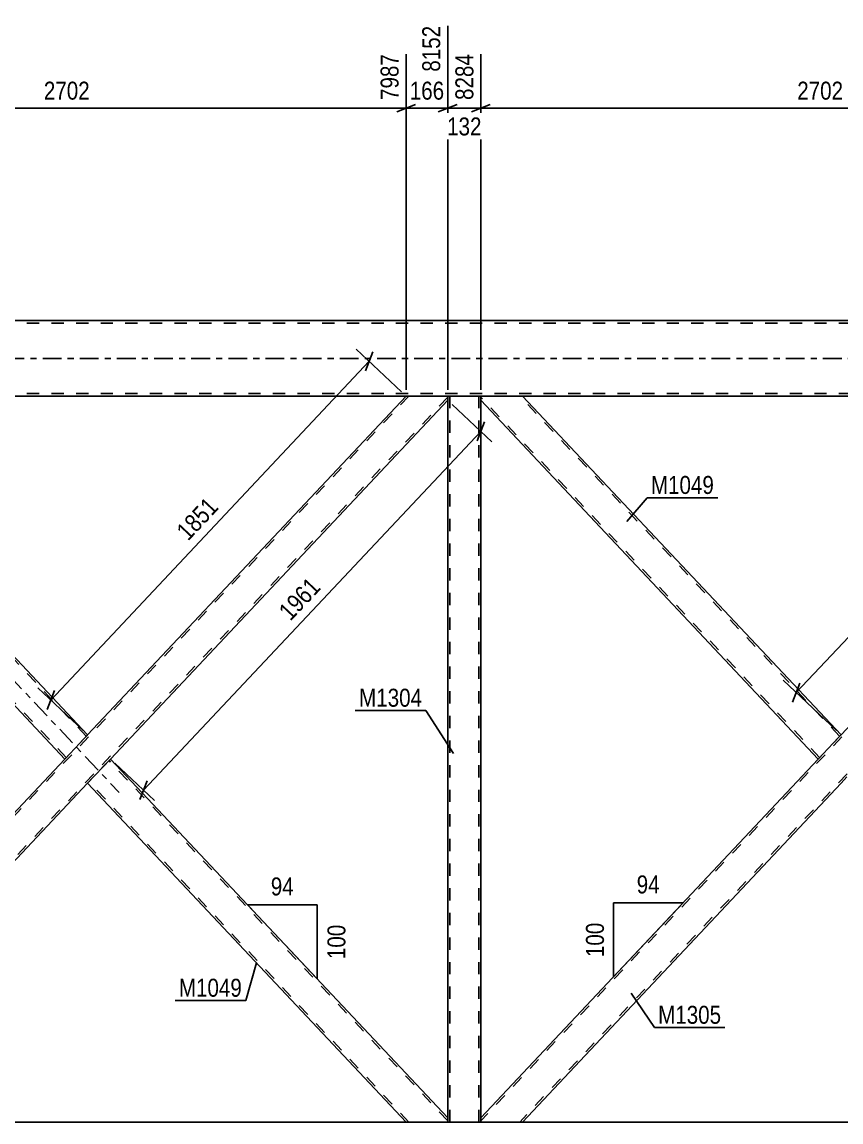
# Model space of a CAD drawing. Header units: millimetres. Extents: x 0 to 1189, y 0 to 841.
# Drawn here: x 296 to 426.5, y 558.5 to 733.6 of the extents above; entities that cross this region are included whole.
import ezdxf

# ---------------------------------------------------------------- set-up
doc = ezdxf.new("R2010")
doc.units = ezdxf.units.MM
doc.linetypes.add('DXK_LINE_DOT2', pattern=[3.9198, 1.9599, -1.9599])
doc.linetypes.add('DXK_LINE_DOT3', pattern=[5.9187, 2.979, -0.9799, 0.9799, -0.9799])
doc.styles.add('Arial Narrow', font='ARIALN.TTF', dxfattribs={"height": 0.2})

# ---------------------------------------------------------------- blocks, each defined once
blk = doc.blocks.new('Part-761554296-4804 - 4678')
at = {"color": 7, "linetype": 'DXK_LINE_DOT3'}
blk.add_line((245.25, 681.34), (311.5, 610.9), dxfattribs=at)
at = {"color": 7, "linetype": 'DXK_LINE_DOT2'}
for p, q in [((255.73, 674.05), (249.1, 674.05)), ((249.1, 673.57), (249.1, 674.05)), ((303.06, 616.49), (249.1, 673.86)), ((306.24, 619.87), (255.29, 674.05)), ((306.43, 620.07), (306.02, 619.64)), ((303.06, 616.49), (303.07, 616.51))]:
    blk.add_line(p, q, dxfattribs=at)
at = {"color": 2, "linetype": 'Continuous'}
for p, q in [((249.1, 673.39), (249.1, 673.57)), ((302.84, 616.25), (249.1, 673.39)), ((306.46, 620.11), (255.73, 674.05)), ((306.46, 620.11), (306.02, 619.64)), ((306.02, 619.64), (302.84, 616.25))]:
    blk.add_line(p, q, dxfattribs=at)
blk = doc.blocks.new('Part-761554296-4942 - 4678')
at = {"color": 7, "linetype": 'DXK_LINE_DOT2'}
for p, q in [((369.1, 674.05), (363.82, 674.05)), ((363.82, 673.39), (363.82, 674.05)), ((364.14, 558.45), (364.14, 674.05)), ((368.78, 558.45), (368.78, 674.05)), ((369.1, 673.39), (369.1, 674.05)), ((363.82, 558.45), (363.82, 559.12)), ((369.1, 558.45), (369.1, 559.12)), ((369.1, 558.45), (363.82, 558.45))]:
    blk.add_line(p, q, dxfattribs=at)
at = {"color": 2, "linetype": 'Continuous'}
for p, q in [((363.82, 559.12), (363.82, 673.39)), ((369.1, 559.12), (369.1, 673.39))]:
    blk.add_line(p, q, dxfattribs=at)
blk = doc.blocks.new('Part-761554296-4947 - 4678')
at = {"color": 7, "linetype": 'DXK_LINE_DOT2'}
for p, q in [((357.63, 674.05), (249.1, 558.65)), ((363.82, 673.86), (255.29, 558.45)), ((363.82, 674.05), (357.19, 674.05)), ((306.46, 620.11), (302.84, 616.25)), ((310.09, 616.25), (306.46, 612.4)), ((255.73, 558.45), (249.1, 558.45))]:
    blk.add_line(p, q, dxfattribs=at)
at = {"color": 2, "linetype": 'Continuous'}
for p, q in [((357.19, 674.05), (306.46, 620.11)), ((363.82, 673.39), (310.09, 616.25)), ((363.82, 673.39), (363.82, 674.05)), ((302.84, 616.25), (249.1, 559.12)), ((306.46, 612.4), (255.73, 558.45)), ((249.1, 558.45), (249.1, 559.12))]:
    blk.add_line(p, q, dxfattribs=at)
blk = doc.blocks.new('Part-761554296-5029 - 4678')
at = {"color": 2, "linetype": 'Continuous'}
for p, q in [((310.09, 616.25), (306.46, 612.4)), ((363.82, 559.12), (310.09, 616.25)), ((357.19, 558.45), (306.46, 612.4)), ((363.82, 558.45), (363.82, 559.12))]:
    blk.add_line(p, q, dxfattribs=at)
at = {"color": 7, "linetype": 'DXK_LINE_DOT2'}
for p, q in [((363.82, 558.65), (309.87, 616.02)), ((306.68, 612.63), (306.7, 612.65)), ((357.63, 558.45), (306.68, 612.63)), ((363.82, 558.45), (357.19, 558.45))]:
    blk.add_line(p, q, dxfattribs=at)
blk = doc.blocks.new('Part-761554296-5143 - 4678')
at = {"color": 7, "linetype": 'DXK_LINE_DOT2'}
for p, q in [((1094.46, 685.65), (115.82, 685.65)), ((1094.46, 674.45), (115.82, 674.45))]:
    blk.add_line(p, q, dxfattribs=at)
at = {"color": 2, "linetype": 'Continuous'}
for p, q in [((484.47, 686.05), (248.47, 686.05)), ((479.97, 674.05), (252.97, 674.05))]:
    blk.add_line(p, q, dxfattribs=at)
at = {"color": 7, "linetype": 'DXK_LINE_DOT3'}
blk.add_line((115.82, 680.05), (1094.46, 680.05), dxfattribs=at)
blk = doc.blocks.new('Part-761554296-5138 - 4678')
at = {"color": 7, "linetype": 'DXK_LINE_DOT2'}
blk.add_line((1045.46, 558.45), (235.94, 558.45), dxfattribs=at)
at = {"color": 2, "linetype": 'Continuous'}
blk.add_line((968.86, 558.45), (244.06, 558.45), dxfattribs=at)
blk = doc.blocks.new('Part-761554296-5155 - 4678')
at = {"color": 7, "linetype": 'DXK_LINE_DOT2'}
for p, q in [((477.63, 674.05), (369.1, 558.65)), ((483.82, 673.86), (375.29, 558.45)), ((483.82, 674.05), (477.19, 674.05)), ((483.82, 673.57), (483.82, 674.05)), ((426.46, 620.11), (422.84, 616.25)), ((430.09, 616.25), (426.46, 612.4)), ((375.73, 558.45), (369.1, 558.45))]:
    blk.add_line(p, q, dxfattribs=at)
at = {"color": 2, "linetype": 'Continuous'}
for p, q in [((477.19, 674.05), (426.46, 620.11)), ((483.82, 673.39), (430.09, 616.25)), ((483.82, 673.39), (483.82, 673.57)), ((422.84, 616.25), (369.1, 559.12)), ((426.46, 612.4), (375.73, 558.45)), ((369.1, 558.45), (369.1, 559.12))]:
    blk.add_line(p, q, dxfattribs=at)
blk = doc.blocks.new('Part-761554296-5160 - 4678')
at = {"color": 2, "linetype": 'Continuous'}
for p, q in [((369.1, 673.39), (369.1, 674.05)), ((422.84, 616.25), (369.1, 673.39)), ((426.46, 620.11), (375.73, 674.05)), ((426.46, 620.11), (426.02, 619.64)), ((426.02, 619.64), (422.84, 616.25))]:
    blk.add_line(p, q, dxfattribs=at)
at = {"color": 7, "linetype": 'DXK_LINE_DOT2'}
for p, q in [((375.73, 674.05), (369.1, 674.05)), ((423.06, 616.49), (369.1, 673.86)), ((426.24, 619.87), (375.29, 674.05)), ((426.43, 620.07), (426.02, 619.64)), ((423.06, 616.49), (423.07, 616.51))]:
    blk.add_line(p, q, dxfattribs=at)
blk = doc.blocks.new('AngleDimension-761554296-23584 - 4678')
at = {"color": 7, "linetype": 'Continuous'}
for p, q in [((332.59, 592.33), (331.92, 593.03)), ((343.02, 593.03), (331.92, 593.03)), ((343.02, 581.23), (331.92, 593.03)), ((343.02, 581.23), (343.02, 593.03))]:
    blk.add_line(p, q, dxfattribs=at)
at = {"color": 0}
for points in [[(339.9, 593.93), (339.9, 598.13), (335.04, 598.13), (335.04, 593.93)], [(348.12, 590.48), (343.92, 590.48), (343.92, 583.79), (348.12, 583.79)]]:
    blk.add_wipeout(points, dxfattribs=at)
at = {"color": 3, "style": 'Arial Narrow'}
blk.add_text('94', height=2.863, dxfattribs=at).set_placement((335.64, 594.53))
blk.add_text('100', height=2.863, rotation=90.0002, dxfattribs=at).set_placement((347.52, 584.39))
blk = doc.blocks.new('StraightDimension-761554296-21488 - 4678')
at = {"color": 7, "linetype": 'Continuous'}
for p, q in [((363.82, 675.05), (363.82, 733)), ((357.19, 675.05), (357.19, 728.5)), ((355.69, 719.29), (358.69, 720.49)), ((357.19, 719.89), (363.82, 719.89)), ((365.32, 720.49), (362.32, 719.29))]:
    blk.add_line(p, q, dxfattribs=at)
at = {"color": 0}
blk.add_wipeout([(363.85, 720.64), (363.85, 724.84), (357.17, 724.84), (357.17, 720.64)], dxfattribs=at)
at = {"color": 3, "style": 'Arial Narrow'}
blk.add_text('166', height=2.863, dxfattribs=at).set_placement((357.77, 721.24))
at = {"color": 0, "linetype": 'Continuous'}
blk.add_wipeout([(363.22, 733.6), (359.02, 733.6), (359.02, 725.09), (363.22, 725.09)], dxfattribs=at)
at = {"color": 3, "linetype": 'Continuous', "style": 'Arial Narrow'}
blk.add_text('8152', height=2.863, rotation=90.0002, dxfattribs=at).set_placement((362.62, 725.69))
blk = doc.blocks.new('AngleDimension-761554296-23599 - 4678')
at = {"color": 7, "linetype": 'Continuous'}
for p, q in [((390.2, 593.35), (401.3, 593.35)), ((390.2, 581.55), (401.3, 593.35)), ((390.2, 581.55), (390.2, 593.35)), ((401.3, 593.35), (401.3, 593.35))]:
    blk.add_line(p, q, dxfattribs=at)
at = {"color": 0}
for points in [[(398.18, 594.25), (398.18, 598.45), (393.32, 598.45), (393.32, 594.25)], [(389.3, 590.79), (385.1, 590.79), (385.1, 584.11), (389.3, 584.11)]]:
    blk.add_wipeout(points, dxfattribs=at)
at = {"color": 3, "style": 'Arial Narrow'}
blk.add_text('94', height=2.863, dxfattribs=at).set_placement((393.92, 594.85))
blk.add_text('100', height=2.863, rotation=90.0002, dxfattribs=at).set_placement((388.7, 584.71))
blk = doc.blocks.new('StraightDimension-761554296-21486 - 4678')
at = {"color": 7, "linetype": 'Continuous'}
for p, q in [((477.19, 675.05), (477.19, 730.33)), ((369.1, 675.05), (369.1, 728.5)), ((370.6, 720.49), (367.6, 719.29)), ((369.1, 719.89), (477.19, 719.89)), ((475.69, 719.29), (478.69, 720.49))]:
    blk.add_line(p, q, dxfattribs=at)
at = {"color": 0, "linetype": 'Continuous'}
blk.add_wipeout([(476.59, 730.93), (472.39, 730.93), (472.39, 720.59), (476.59, 720.59)], dxfattribs=at)
at = {"color": 0}
blk.add_wipeout([(427.4, 720.64), (427.4, 724.84), (418.89, 724.84), (418.89, 720.64)], dxfattribs=at)
at = {"color": 3, "linetype": 'Continuous', "style": 'Arial Narrow'}
blk.add_text('10987', height=2.863, rotation=90.0002, dxfattribs=at).set_placement((475.99, 721.19))
at = {"color": 3, "style": 'Arial Narrow'}
blk.add_text('2702', height=2.863, dxfattribs=at).set_placement((419.49, 721.24))
blk = doc.blocks.new('StraightDimension-761554296-5903 - 4678')
at = {"color": 7, "linetype": 'Continuous'}
for p, q in [((476.47, 674.74), (467.98, 682.72)), ((469.46, 679.27), (470.64, 682.27)), ((419.32, 626.82), (470.05, 680.77)), ((425.73, 620.79), (417.24, 628.78)), ((419.91, 628.33), (418.73, 625.32))]:
    blk.add_line(p, q, dxfattribs=at)
at = {"color": 0}
blk.add_wipeout([(447.06, 657.41), (444, 660.29), (438.17, 654.09), (441.22, 651.21)], dxfattribs=at)
at = {"color": 3, "style": 'Arial Narrow'}
blk.add_text('1851', height=2.863, rotation=46.7591, dxfattribs=at).set_placement((441.2, 652.06))
blk = doc.blocks.new('StraightDimension-761554296-5924 - 4678')
at = {"color": 7, "linetype": 'Continuous'}
for p, q in [((364.55, 672.71), (370.86, 666.77)), ((368.52, 666.91), (369.7, 669.92)), ((315.38, 611.28), (369.11, 668.42)), ((310.81, 615.57), (317.12, 609.64)), ((315.97, 612.78), (314.78, 609.78))]:
    blk.add_line(p, q, dxfattribs=at)
at = {"color": 0}
blk.add_wipeout([(344.61, 643.46), (341.55, 646.34), (335.72, 640.14), (338.78, 637.26)], dxfattribs=at)
at = {"color": 3, "style": 'Arial Narrow'}
blk.add_text('1961', height=2.863, rotation=46.7591, dxfattribs=at).set_placement((338.75, 638.11))
blk = doc.blocks.new('StraightDimension-761554296-5939 - 4678')
at = {"color": 7, "linetype": 'Continuous'}
for p, q in [((356.47, 674.74), (349.24, 681.53)), ((350.73, 678.08), (351.91, 681.08)), ((300.59, 625.63), (351.32, 679.58)), ((305.73, 620.79), (298.51, 627.59)), ((301.18, 627.14), (299.99, 624.13))]:
    blk.add_line(p, q, dxfattribs=at)
at = {"color": 0}
blk.add_wipeout([(328.32, 656.22), (325.26, 659.1), (319.43, 652.9), (322.49, 650.02)], dxfattribs=at)
at = {"color": 3, "style": 'Arial Narrow'}
blk.add_text('1851', height=2.863, rotation=46.7591, dxfattribs=at).set_placement((322.46, 650.87))
blk = doc.blocks.new('StraightDimension-761554296-21487 - 4678')
at = {"color": 7, "linetype": 'Continuous'}
for p, q in [((363.82, 675.05), (363.82, 733)), ((369.1, 675.05), (369.1, 728.5)), ((362.32, 719.29), (365.32, 720.49)), ((363.82, 719.89), (369.1, 719.89)), ((370.6, 720.49), (367.6, 719.29))]:
    blk.add_line(p, q, dxfattribs=at)
at = {"color": 0, "linetype": 'Continuous'}
blk.add_wipeout([(368.5, 729.1), (364.3, 729.1), (364.3, 720.59), (368.5, 720.59)], dxfattribs=at)
at = {"color": 0}
blk.add_wipeout([(369.8, 714.94), (369.8, 719.14), (363.12, 719.14), (363.12, 714.94)], dxfattribs=at)
at = {"color": 3, "linetype": 'Continuous', "style": 'Arial Narrow'}
blk.add_text('8284', height=2.863, rotation=90.0002, dxfattribs=at).set_placement((367.9, 721.19))
at = {"color": 3, "style": 'Arial Narrow'}
blk.add_text('132', height=2.863, dxfattribs=at).set_placement((363.72, 715.54))
blk = doc.blocks.new('StraightDimension-761554296-21489 - 4678')
at = {"color": 7, "linetype": 'Continuous'}
for p, q in [((249.1, 674.39), (249.1, 728.5)), ((357.19, 675.05), (357.19, 728.5)), ((250.6, 720.49), (247.6, 719.29)), ((249.1, 719.89), (357.19, 719.89)), ((355.69, 719.29), (358.69, 720.49))]:
    blk.add_line(p, q, dxfattribs=at)
at = {"color": 0, "linetype": 'Continuous'}
blk.add_wipeout([(356.59, 729.1), (352.39, 729.1), (352.39, 720.59), (356.59, 720.59)], dxfattribs=at)
at = {"color": 0}
blk.add_wipeout([(307.4, 720.64), (307.4, 724.84), (298.89, 724.84), (298.89, 720.64)], dxfattribs=at)
at = {"color": 3, "linetype": 'Continuous', "style": 'Arial Narrow'}
blk.add_text('7987', height=2.863, rotation=90.0002, dxfattribs=at).set_placement((355.99, 721.19))
at = {"color": 3, "style": 'Arial Narrow'}
blk.add_text('2702', height=2.863, dxfattribs=at).set_placement((299.49, 721.24))
blk = doc.blocks.new('Mark-761554296-4938 - 4678')
at = {"color": 0}
blk.add_wipeout([(359.75, 624.58), (359.75, 627.58), (349.7, 627.58), (349.7, 624.58)], dxfattribs=at)
blk.add_wipeout([(359.75, 624.58), (359.75, 627.58), (349.7, 627.58), (349.7, 624.58)], dxfattribs=at)
at = {"color": 30, "linetype": 'Continuous'}
for p in [(349.1, 623.98), (364.73, 617.15)]:
    blk.add_line(p, (360.35, 623.98), dxfattribs=at)
at = {"color": 3, "style": 'Arial Narrow'}
blk.add_text('M1304', height=2.863, dxfattribs=at).set_placement((349.7, 624.58))
blk = doc.blocks.new('Mark-761554296-5025 - 4678')
at = {"color": 0}
blk.add_wipeout([(331.04, 578.4), (331.04, 581.4), (320.99, 581.4), (320.99, 578.4)], dxfattribs=at)
blk.add_wipeout([(331.04, 578.4), (331.04, 581.4), (320.99, 581.4), (320.99, 578.4)], dxfattribs=at)
at = {"color": 30, "linetype": 'Continuous'}
for p in [(333.35, 583.81), (320.39, 577.8)]:
    blk.add_line(p, (331.64, 577.8), dxfattribs=at)
at = {"color": 3, "style": 'Arial Narrow'}
blk.add_text('M1049', height=2.863, dxfattribs=at).set_placement((320.99, 578.4))
blk = doc.blocks.new('Mark-761554296-5151 - 4678')
at = {"color": 0}
blk.add_wipeout([(407.38, 574.09), (407.38, 577.09), (397.33, 577.09), (397.33, 574.09)], dxfattribs=at)
blk.add_wipeout([(407.38, 574.09), (407.38, 577.09), (397.33, 577.09), (397.33, 574.09)], dxfattribs=at)
at = {"color": 30, "linetype": 'Continuous'}
for p, q in [((393.03, 578.96), (396.73, 573.49)), ((396.73, 573.49), (407.98, 573.49))]:
    blk.add_line(p, q, dxfattribs=at)
at = {"color": 3, "style": 'Arial Narrow'}
blk.add_text('M1305', height=2.863, dxfattribs=at).set_placement((397.33, 574.09))
blk = doc.blocks.new('Mark-761554296-5156 - 4678')
at = {"color": 0}
blk.add_wipeout([(406.23, 658.46), (406.23, 661.46), (396.18, 661.46), (396.18, 658.46)], dxfattribs=at)
blk.add_wipeout([(406.23, 658.46), (406.23, 661.46), (396.18, 661.46), (396.18, 658.46)], dxfattribs=at)
at = {"color": 30, "linetype": 'Continuous'}
for p, q in [((392.37, 654.07), (395.58, 657.86)), ((395.58, 657.86), (406.83, 657.86))]:
    blk.add_line(p, q, dxfattribs=at)
at = {"color": 3, "style": 'Arial Narrow'}
blk.add_text('M1049', height=2.863, dxfattribs=at).set_placement((396.18, 658.46))

msp = doc.modelspace()

# ---------------------------------------------------------------- block references
for name in ['Part-761554296-5143 - 4678', 'Part-761554296-4804 - 4678', 'Part-761554296-4947 - 4678', 'Part-761554296-4942 - 4678', 'Part-761554296-5155 - 4678', 'Part-761554296-5160 - 4678', 'Part-761554296-5029 - 4678', 'Part-761554296-5138 - 4678']:
    msp.add_blockref(name, (0, 0))

# ---------------------------------------------------------------- next in the draw order: block references
for name in ['StraightDimension-761554296-21488 - 4678', 'StraightDimension-761554296-21486 - 4678', 'StraightDimension-761554296-5924 - 4678', 'Mark-761554296-5156 - 4678', 'AngleDimension-761554296-23584 - 4678', 'AngleDimension-761554296-23599 - 4678', 'Mark-761554296-5151 - 4678']:
    msp.add_blockref(name, (0, 0))

# ---------------------------------------------------------------- next in the draw order: block references
for name in ['StraightDimension-761554296-21487 - 4678', 'StraightDimension-761554296-5939 - 4678', 'StraightDimension-761554296-5903 - 4678', 'Mark-761554296-5025 - 4678']:
    msp.add_blockref(name, (0, 0))

# ---------------------------------------------------------------- next in the draw order: block references
for name in ['StraightDimension-761554296-21489 - 4678', 'Mark-761554296-4938 - 4678']:
    msp.add_blockref(name, (0, 0))

doc.saveas('drawing.dxf')
